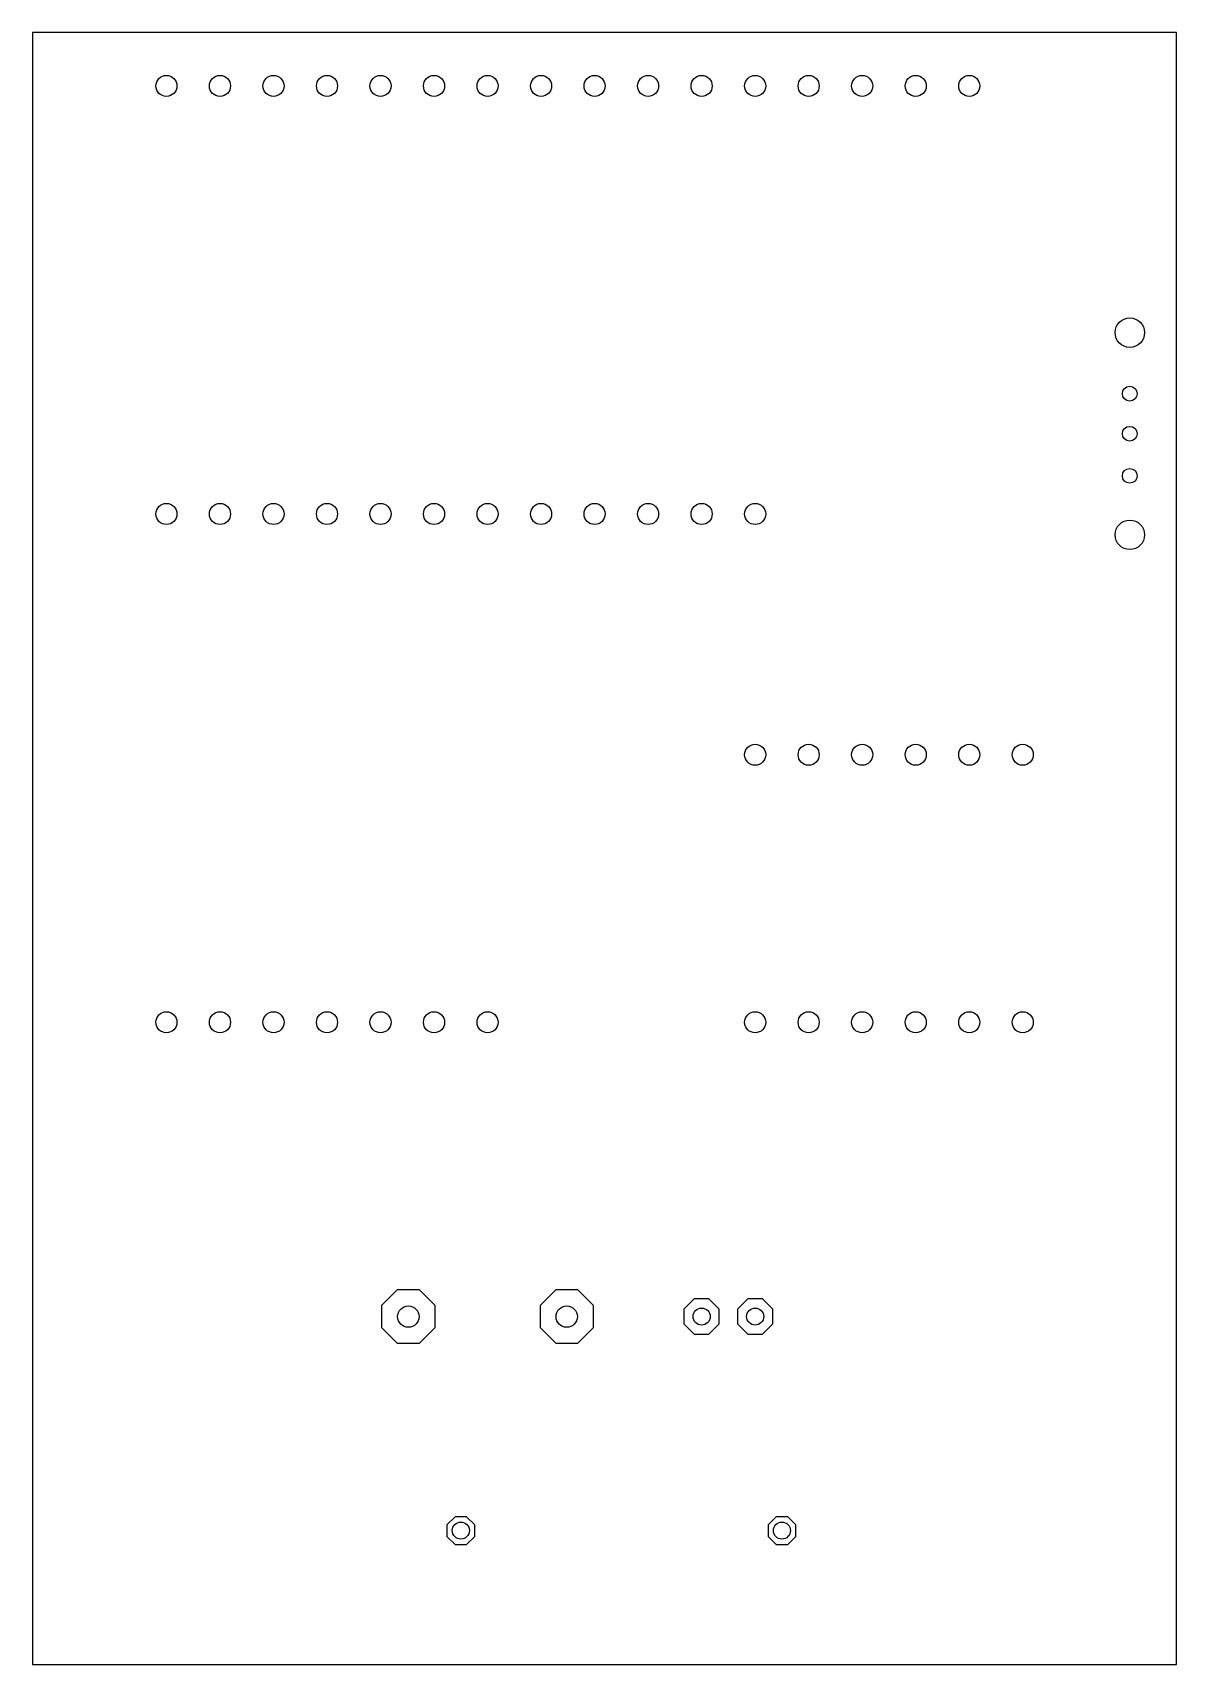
# Model space of a CAD drawing. Header units: millimetres. Extents: x 20.3 to 74.6, y 2.5 to 80.
import ezdxf

# ---------------------------------------------------------------- set-up
doc = ezdxf.new("R2010")
doc.units = ezdxf.units.MM

msp = doc.modelspace()

# ---------------------------------------------------------------- linework, layer by layer
at = {"layer": '16_copper'}
for points in [[(39.421, 18.524), (39.421, 19.576), (38.677, 20.32), (37.625, 20.32), (36.881, 19.576), (36.881, 18.524), (37.625, 17.78), (38.677, 17.78)], [(46.939, 18.524), (46.939, 19.576), (46.195, 20.32), (45.143, 20.32), (44.399, 19.576), (44.399, 18.524), (45.143, 17.78), (46.195, 17.78)], [(52.908, 18.703), (52.908, 19.397), (52.417, 19.888), (51.723, 19.888), (51.232, 19.397), (51.232, 18.703), (51.723, 18.212), (52.417, 18.212)], [(55.448, 18.703), (55.448, 19.397), (54.957, 19.888), (54.263, 19.888), (53.772, 19.397), (53.772, 18.703), (54.263, 18.212), (54.957, 18.212)], [(41.3, 8.616), (41.3, 9.164), (40.914, 9.55), (40.366, 9.55), (39.98, 9.164), (39.98, 8.616), (40.366, 8.23), (40.914, 8.23)], [(56.54, 8.616), (56.54, 9.164), (56.154, 9.55), (55.606, 9.55), (55.22, 9.164), (55.22, 8.616), (55.606, 8.23), (56.154, 8.23)]]:
    msp.add_lwpolyline(points, close=True, dxfattribs=at)
at = {"layer": '1_copper'}
for points in [[(39.421, 18.524), (39.421, 19.576), (38.677, 20.32), (37.625, 20.32), (36.881, 19.576), (36.881, 18.524), (37.625, 17.78), (38.677, 17.78)], [(46.939, 18.524), (46.939, 19.576), (46.195, 20.32), (45.143, 20.32), (44.399, 19.576), (44.399, 18.524), (45.143, 17.78), (46.195, 17.78)], [(52.908, 18.703), (52.908, 19.397), (52.417, 19.888), (51.723, 19.888), (51.232, 19.397), (51.232, 18.703), (51.723, 18.212), (52.417, 18.212)], [(55.448, 18.703), (55.448, 19.397), (54.957, 19.888), (54.263, 19.888), (53.772, 19.397), (53.772, 18.703), (54.263, 18.212), (54.957, 18.212)], [(41.3, 8.616), (41.3, 9.164), (40.914, 9.55), (40.366, 9.55), (39.98, 9.164), (39.98, 8.616), (40.366, 8.23), (40.914, 8.23)], [(56.54, 8.616), (56.54, 9.164), (56.154, 9.55), (55.606, 9.55), (55.22, 9.164), (55.22, 8.616), (55.606, 8.23), (56.154, 8.23)]]:
    msp.add_lwpolyline(points, close=True, dxfattribs=at)
at = {"layer": 'drills_PTH'}
for centre, radius in [((26.67, 77.47), 0.5), ((29.21, 77.47), 0.5), ((31.75, 77.47), 0.5), ((34.29, 77.47), 0.5), ((36.83, 77.47), 0.5), ((39.37, 77.47), 0.5), ((41.91, 77.47), 0.5), ((44.45, 77.47), 0.5), ((46.99, 77.47), 0.5), ((49.53, 77.47), 0.5), ((52.07, 77.47), 0.5), ((54.61, 77.47), 0.5), ((57.15, 77.47), 0.5), ((59.69, 77.47), 0.5), ((62.23, 77.47), 0.5), ((64.77, 77.47), 0.5), ((72.39, 65.76), 0.7), ((72.39, 62.86), 0.35), ((72.39, 60.96), 0.35), ((72.39, 58.96), 0.35), ((26.67, 57.15), 0.5), ((29.21, 57.15), 0.5), ((31.75, 57.15), 0.5), ((34.29, 57.15), 0.5), ((36.83, 57.15), 0.5), ((39.37, 57.15), 0.5), ((41.91, 57.15), 0.5), ((44.45, 57.15), 0.5), ((46.99, 57.15), 0.5), ((49.53, 57.15), 0.5), ((52.07, 57.15), 0.5), ((54.61, 57.15), 0.5), ((72.39, 56.16), 0.7), ((54.61, 45.72), 0.5), ((57.15, 45.72), 0.5), ((59.69, 45.72), 0.5), ((62.23, 45.72), 0.5), ((64.77, 45.72), 0.5), ((67.31, 45.72), 0.5), ((26.67, 33.02), 0.5), ((29.21, 33.02), 0.5), ((31.75, 33.02), 0.5), ((34.29, 33.02), 0.5), ((36.83, 33.02), 0.5), ((39.37, 33.02), 0.5), ((41.91, 33.02), 0.5), ((54.61, 33.02), 0.5), ((57.15, 33.02), 0.5), ((59.69, 33.02), 0.5), ((62.23, 33.02), 0.5), ((64.77, 33.02), 0.5), ((67.31, 33.02), 0.5), ((38.151, 19.05), 0.508), ((45.669, 19.05), 0.508), ((52.07, 19.05), 0.406), ((54.61, 19.05), 0.406), ((40.64, 8.89), 0.406), ((55.88, 8.89), 0.406)]:
    msp.add_circle(centre, radius, dxfattribs=at)
at = {"layer": 'outline'}
msp.add_lwpolyline([(20.32, 2.54), (74.6, 2.54), (74.6, 80), (20.32, 80), (20.32, 2.54)], close=True, dxfattribs=at)

doc.saveas('drawing.dxf')
